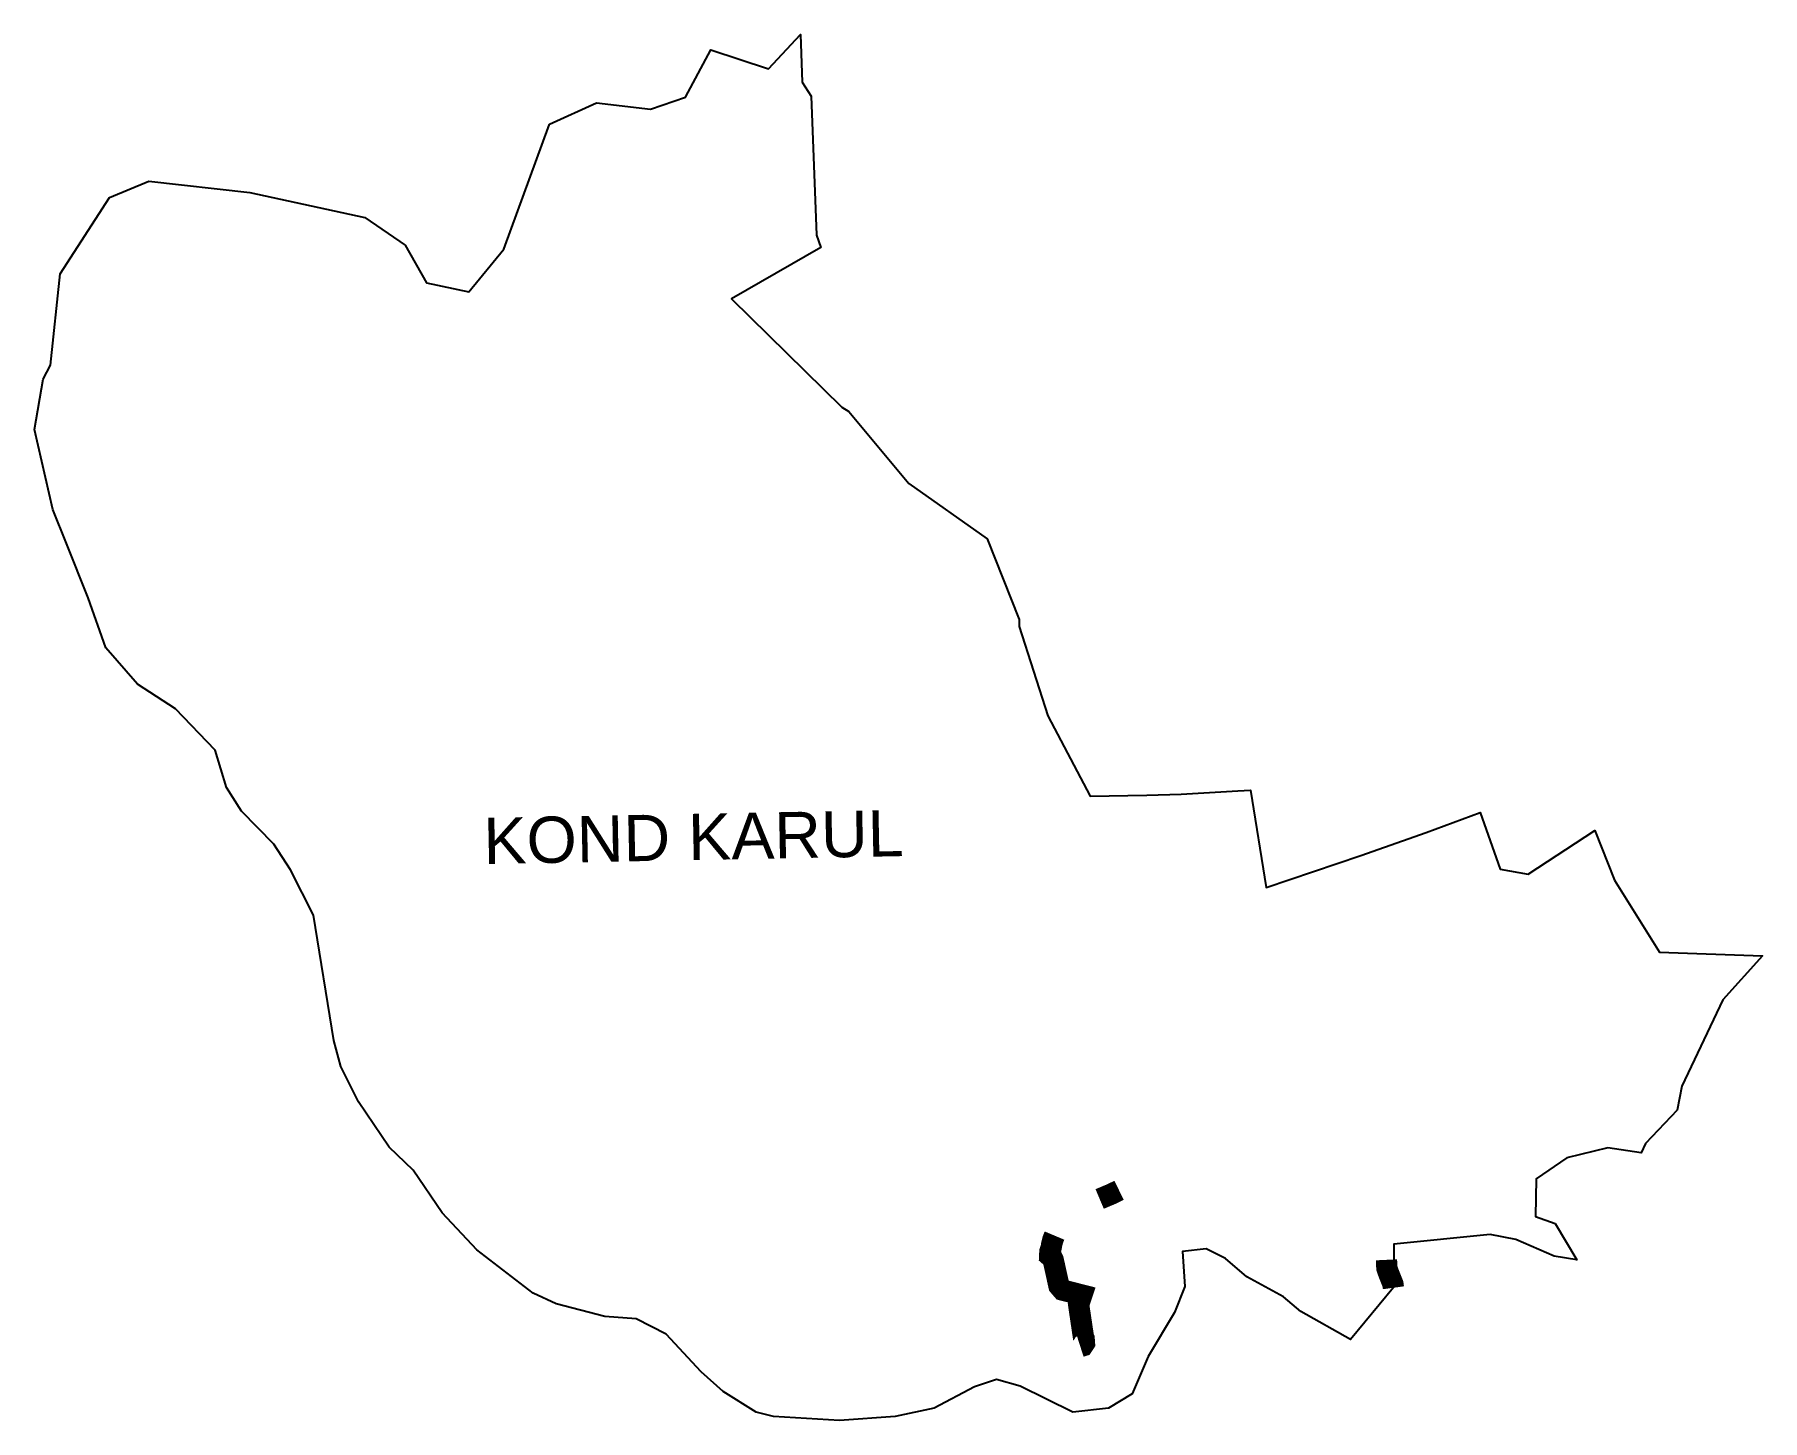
# Model space of a CAD drawing. Header units: metres. Extents: x 305319 to 309379, y 1922910 to 1926166.
import ezdxf

# ---------------------------------------------------------------- set-up
doc = ezdxf.new("R2010")
doc.units = ezdxf.units.M
doc.layers.add('ARTIFICIALLY PROTECTED', color=10, linetype='Continuous')
doc.layers.add('VILLAGE NAME', color=250, linetype='Continuous')
doc.styles.get("Standard").update_dxf_attribs({"font": 'simplex.shx'})

msp = doc.modelspace()

# ---------------------------------------------------------------- linework, layer by layer
at = {"color": 3, "flags": 128}
for points in [[(306639.2, 1926006.3), (306766.2, 1925990.9), (306848.7, 1926019.3), (306908.4, 1926130.2), (307044, 1926085.8), (307118.5, 1926166.4), (307122.9, 1926054.9), (307144.2, 1926021.6), (307156.7, 1925694.7), (307166.4, 1925666.3), (306956.6, 1925545.3), (307215.7, 1925290.9), (307232.3, 1925280.6), (307373.6, 1925111.2), (307557.6, 1924981.7), (307632.8, 1924792.1), (307632.6, 1924775.3), (307700.3, 1924565.8), (307799.3, 1924376.9), (307932.6, 1924379.4), (308013.1, 1924381.5), (308146.4, 1924389.2), (308176.1, 1924390.9), (308213.4, 1924162.3), (308435.6, 1924237.5), (308589.1, 1924291.2), (308716, 1924338.4), (308763.2, 1924205.6), (308829, 1924193.8), (308985.9, 1924296.1), (309032.1, 1924179.5), (309137.7, 1924010.5), (309379.4, 1924001.9), (309286.6, 1923898.4), (309189.9, 1923695.4), (309178.8, 1923639.1), (309104.5, 1923560.6), (309094.2, 1923538.3), (309016.4, 1923550.3), (308920.1, 1923527.3), (308847.9, 1923477.5), (308845.9, 1923389), (308892.4, 1923372.6), (308943.3, 1923287.1), (308889.8, 1923295.9), (308800.2, 1923334.9), (308739.8, 1923346.9), (308513.3, 1923324), (308512.8, 1923222.2), (308411.6, 1923100.3), (308295, 1923166.2), (308253.7, 1923200.3), (308167.5, 1923246.9), (308117.3, 1923290.7), (308072.5, 1923312.8), (308016.4, 1923307.2), (308022.3, 1923224.9), (307998, 1923163.8), (307935.9, 1923059.8), (307898.3, 1922972.7), (307842.3, 1922938.9), (307759.1, 1922928.9), (307634.7, 1922990.3), (307579.7, 1923005.7), (307528, 1922988.6), (307432.6, 1922938.9), (307341.1, 1922918.7), (307210.2, 1922909.8), (307055.3, 1922919), (307014.7, 1922929.2), (306937.3, 1922977.8), (306885.4, 1923024), (306803.5, 1923112.5), (306733, 1923148.8), (306658.7, 1923154.1), (306544.3, 1923183.9), (306490.6, 1923209.2), (306358, 1923311), (306276.9, 1923397.7), (306208.3, 1923498.3), (306152.4, 1923552), (306080.5, 1923658.3), (306038.6, 1923741.7), (306022, 1923802.3), (305974.2, 1924097.2), (305920.4, 1924203.3), (305881, 1924263.6), (305805.5, 1924341.4), (305769.8, 1924396.9), (305743, 1924484.8), (305650, 1924581.7), (305560.4, 1924640.3), (305486.2, 1924725.7), (305445, 1924842.9), (305394, 1924970.4), (305362, 1925050.5), (305318.9, 1925238.4), (305339.2, 1925356.3), (305356.3, 1925389.2), (305378.7, 1925603.9), (305494.7, 1925783.6), (305587.7, 1925822.3), (305824.4, 1925794.9), (306095.3, 1925736.6), (306189.7, 1925671.2), (306240.1, 1925583.4), (306339.6, 1925562.2), (306421.5, 1925662.2), (306529.3, 1925955.7)], [(306529.3, 1925955.7), (306639.2, 1926006.3)]]:
    msp.add_lwpolyline(points, dxfattribs=at)
at = {"layer": 'ARTIFICIALLY PROTECTED', "const_width": 50, "flags": 128}
for points in [[(307821.9, 1923430.2), (307850.8, 1923442.4), (307867.5, 1923450.6)], [(307776.5, 1923083.3), (307782.1, 1923085.1), (307786.2, 1923091.3), (307785.4, 1923102.2), (307783.7, 1923106.2), (307774.4, 1923169.1), (307772.5, 1923182.4), (307780, 1923204.6), (307734.7, 1923216.2), (307730.2, 1923221.3), (307726.2, 1923226.1), (307715.8, 1923273.3), (307712.6, 1923287.3), (307710.9, 1923290.7), (307707.5, 1923293.8), (307704.4, 1923296.5), (307704.7, 1923303.2), (307705.1, 1923307.5), (307705.9, 1923309.8), (307707.1, 1923312.5), (307708, 1923316.3), (307709, 1923322.7), (307711.9, 1923334.7), (307714.2, 1923340.4), (307715.8, 1923344.2)]]:
    msp.add_lwpolyline(points, dxfattribs=at)
at = {"layer": 'ARTIFICIALLY PROTECTED', "flags": 128}
msp.add_lwpolyline([(308512.3, 1923221.6, 50, 50, 0), (308511.1, 1923230.5, 50, 50, 0), (308506.9, 1923240.9, 50, 50, 0), (308501.1, 1923255.4, 50, 50, 0), (308496.8, 1923267.6, 50, 50, 0), (308495.9, 1923287.2, 0, 0, 0)], format="xyseb", dxfattribs=at)

# ---------------------------------------------------------------- texts
at = {"layer": 'VILLAGE NAME', "insert": (306372.6, 1924325.7), "char_height": 108.748, "attachment_point": 1, "rotation": 1.1028}
msp.add_mtext_dynamic_manual_height_columns('{\\fArial|b0|i0|c0|p34;KOND KARUL}', width=1571.314, gutter_width=543.7, heights=[0], dxfattribs=at)

doc.saveas('drawing.dxf')
